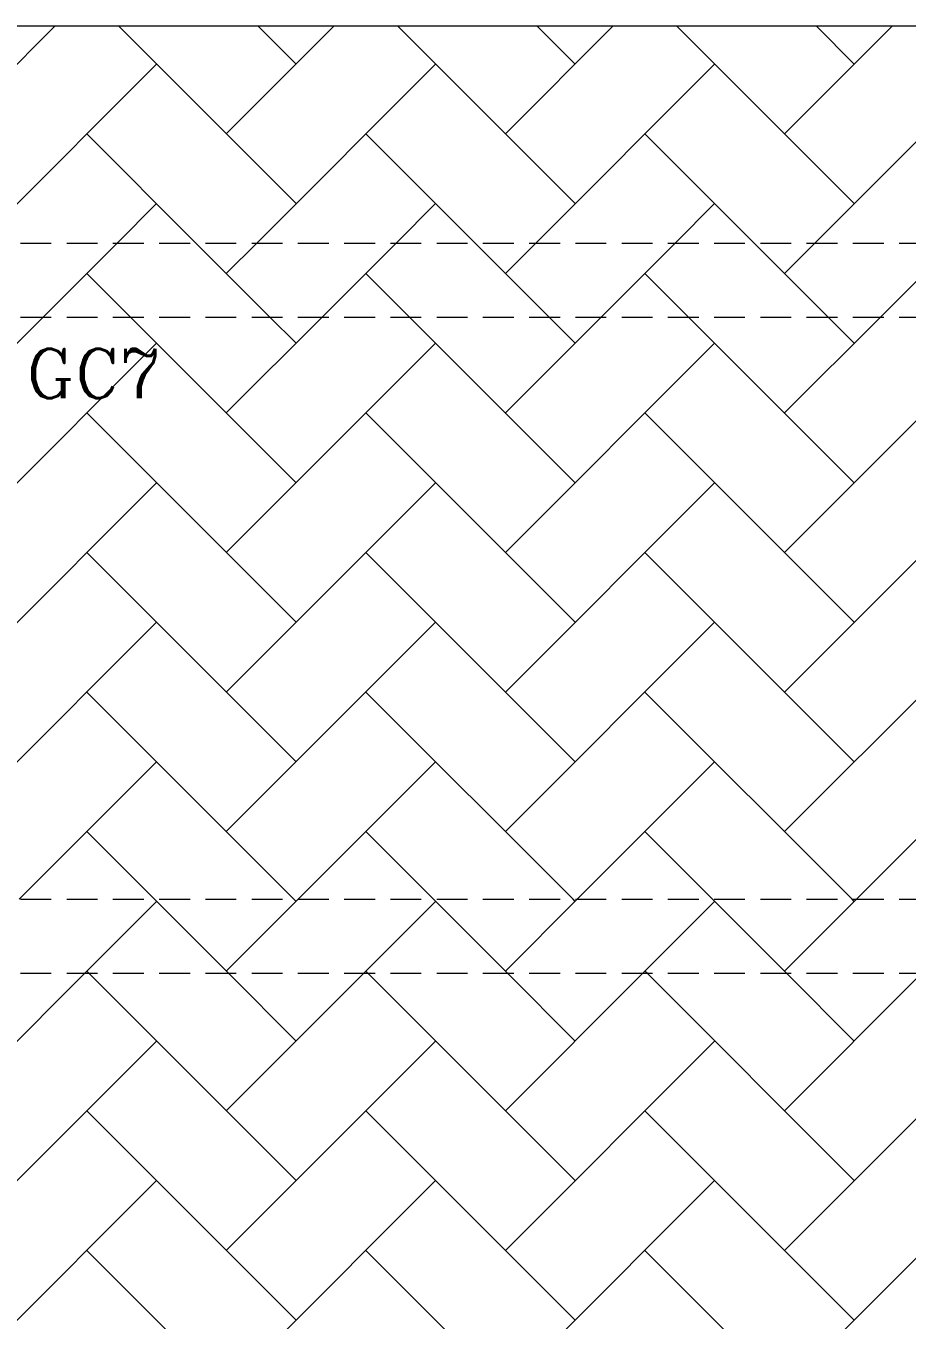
# Model space of a CAD drawing. Header units: millimetres. Extents: x 331487 to 517269, y 198509 to 399936.
# Drawn here: x 414955 to 418527, y 367043 to 372289 of the extents above; entities that cross this region are included whole.
import ezdxf

# ---------------------------------------------------------------- set-up
doc = ezdxf.new("R2010")
doc.units = ezdxf.units.MM
doc.header["$MEASUREMENT"] = 0
doc.linetypes.add('DASHED2', pattern=[0.375, 0.25, -0.125])
doc.layers.add('BEAM', color=1, linetype='Continuous', lineweight=5)
doc.layers.add('COLUMN', color=6, linetype='Continuous')
doc.styles.add('RC', font='romanc.shx', dxfattribs={"height": 200})

msp = doc.modelspace()

# ---------------------------------------------------------------- linework, layer by layer
at = {"layer": 'BEAM', "color": 253, "linetype": 'Continuous', "ltscale": 750}
for p, q in [((414782.6, 371998.3), (415073.5, 372289.2)), ((416050.1, 371568.8), (415329.7, 372289.2)), ((415767.2, 371851.6), (416204.8, 372289.2)), ((416050.1, 372134.4), (415895.3, 372289.2)), ((417181.5, 371568.8), (416461, 372289.2)), ((416898.6, 371851.6), (417336.2, 372289.2)), ((417181.5, 372134.4), (417026.7, 372289.2)), ((418312.8, 371568.8), (417592.4, 372289.2)), ((418030, 371851.6), (418467.6, 372289.2)), ((418312.8, 372134.4), (418158.1, 372289.2)), ((414759, 371409), (415484.4, 372134.4)), ((415890.4, 371409), (416615.8, 372134.4)), ((417021.7, 371409), (417747.1, 372134.4)), ((418153.1, 371409), (418878.5, 372134.4)), ((415644.1, 371409), (415201.6, 371851.6)), ((416775.5, 371409), (416332.9, 371851.6)), ((417906.9, 371409), (417464.3, 371851.6)), ((415324.7, 371409), (415484.4, 371568.8)), ((416456, 371409), (416615.8, 371568.8)), ((417587.4, 371409), (417747.1, 371568.8)), ((415024.7, 371109), (415324.7, 371409)), ((415944.1, 371109), (415644.1, 371409)), ((415767.2, 371285.9), (415890.4, 371409)), ((416156, 371109), (416456, 371409)), ((417075.5, 371109), (416775.5, 371409)), ((416898.6, 371285.9), (417021.7, 371409)), ((417287.4, 371109), (417587.4, 371409)), ((418206.9, 371109), (417906.9, 371409)), ((418030, 371285.9), (418153.1, 371409)), ((418418.8, 371109), (418718.8, 371409)), ((415378.4, 371109), (415201.6, 371285.9)), ((416509.8, 371109), (416332.9, 371285.9)), ((417641.2, 371109), (417464.3, 371285.9)), ((414745.1, 370829.5), (415024.7, 371109)), ((416050.1, 370437.4), (415378.4, 371109)), ((415767.2, 370720.2), (416156, 371109)), ((416050.1, 371003.1), (415944.1, 371109)), ((417181.5, 370437.4), (416509.8, 371109)), ((416898.6, 370720.2), (417287.4, 371109)), ((417181.5, 371003.1), (417075.5, 371109)), ((418312.8, 370437.4), (417641.2, 371109)), ((418030, 370720.2), (418418.8, 371109)), ((418312.8, 371003.1), (418206.9, 371109)), ((414745.1, 370263.8), (415484.4, 371003.1)), ((415767.2, 370154.5), (416615.8, 371003.1)), ((416898.6, 370154.5), (417747.1, 371003.1)), ((418030, 370154.5), (418878.5, 371003.1)), ((416050.1, 369871.7), (415201.6, 370720.2)), ((417181.5, 369871.7), (416332.9, 370720.2)), ((418312.8, 369871.7), (417464.3, 370720.2)), ((414745.1, 369698.1), (415484.4, 370437.4)), ((415767.2, 369588.9), (416615.8, 370437.4)), ((416898.6, 369588.9), (417747.1, 370437.4)), ((418030, 369588.9), (418878.5, 370437.4)), ((416050.1, 369306), (415201.6, 370154.5)), ((417181.5, 369306), (416332.9, 370154.5)), ((418312.8, 369306), (417464.3, 370154.5)), ((414745.1, 369132.4), (415484.4, 369871.7)), ((415767.2, 369023.2), (416615.8, 369871.7)), ((416898.6, 369023.2), (417747.1, 369871.7)), ((418030, 369023.2), (418878.5, 369871.7)), ((416041.4, 368749), (415201.6, 369588.9)), ((417172.8, 368749), (416332.9, 369588.9)), ((418304.1, 368749), (417464.3, 369588.9)), ((414927.4, 368749), (415484.4, 369306)), ((416058.8, 368749), (416615.8, 369306)), ((417190.2, 368749), (417747.1, 369306)), ((418321.5, 368749), (418878.5, 369306)), ((415475.7, 368749), (415201.6, 369023.2)), ((416607.1, 368749), (416332.9, 369023.2)), ((417738.4, 368749), (417464.3, 369023.2)), ((415193.1, 368449), (415484.4, 368740.3)), ((415775.7, 368449), (415475.7, 368749)), ((415767.2, 368457.5), (416058.8, 368749)), ((416050.1, 368740.3), (416041.4, 368749)), ((416324.5, 368449), (416615.8, 368740.3)), ((416907.1, 368449), (416607.1, 368749)), ((416898.6, 368457.5), (417190.2, 368749)), ((417181.5, 368740.3), (417172.8, 368749)), ((417455.8, 368449), (417747.1, 368740.3)), ((418038.4, 368449), (417738.4, 368749)), ((418030, 368457.5), (418321.5, 368749)), ((418312.8, 368740.3), (418304.1, 368749)), ((414745.1, 368001.1), (415193.1, 368449)), ((415210, 368449), (415201.6, 368457.5)), ((416050.1, 367609), (415210, 368449)), ((415767.2, 367891.8), (416324.5, 368449)), ((416050.1, 368174.6), (415775.7, 368449)), ((416341.4, 368449), (416332.9, 368457.5)), ((417181.5, 367609), (416341.4, 368449)), ((416898.6, 367891.8), (417455.8, 368449)), ((417181.5, 368174.6), (416907.1, 368449)), ((417472.8, 368449), (417464.3, 368457.5)), ((418312.8, 367609), (417472.8, 368449)), ((418030, 367891.8), (418587.2, 368449)), ((418312.8, 368174.6), (418038.4, 368449)), ((414745.1, 367435.4), (415484.4, 368174.6)), ((415767.2, 367326.1), (416615.8, 368174.6)), ((416898.6, 367326.1), (417747.1, 368174.6)), ((418030, 367326.1), (418878.5, 368174.6)), ((416050.1, 367043.3), (415201.6, 367891.8)), ((417181.5, 367043.3), (416332.9, 367891.8)), ((418312.8, 367043.3), (417464.3, 367891.8)), ((414745.1, 366869.7), (415484.4, 367609)), ((415767.2, 366760.4), (416615.8, 367609)), ((416898.6, 366760.4), (417747.1, 367609)), ((418030, 366760.4), (418878.5, 367609)), ((416050.1, 366477.6), (415201.6, 367326.1)), ((417181.5, 366477.6), (416332.9, 367326.1)), ((418312.8, 366477.6), (417464.3, 367326.1))]:
    msp.add_line(p, q, dxfattribs=at)
at = {"layer": 'BEAM', "ltscale": 750}
msp.add_line((414895.1, 372289.2), (421216.4, 372289.2), dxfattribs=at)
at = {"layer": 'BEAM', "linetype": 'DASHED2', "ltscale": 500}
for p, q in [((414745.1, 371409), (421043.1, 371409)), ((414745.1, 371109), (421043.1, 371109)), ((414745.1, 368749), (420826.4, 368749)), ((414745.1, 368449), (420755.1, 368449))]:
    msp.add_line(p, q, dxfattribs=at)
at = {"layer": 'COLUMN'}
for radius in [10508.3, 10658.3]:
    msp.add_arc((410459.2, 371453), radius, 298.48297, 358.12405, dxfattribs=at)

# ---------------------------------------------------------------- texts
at = {"layer": 'COLUMN', "style": 'RC'}
msp.add_text('GC7', height=200, dxfattribs=at).set_placement((414956.1, 370780))

doc.saveas('drawing.dxf')
